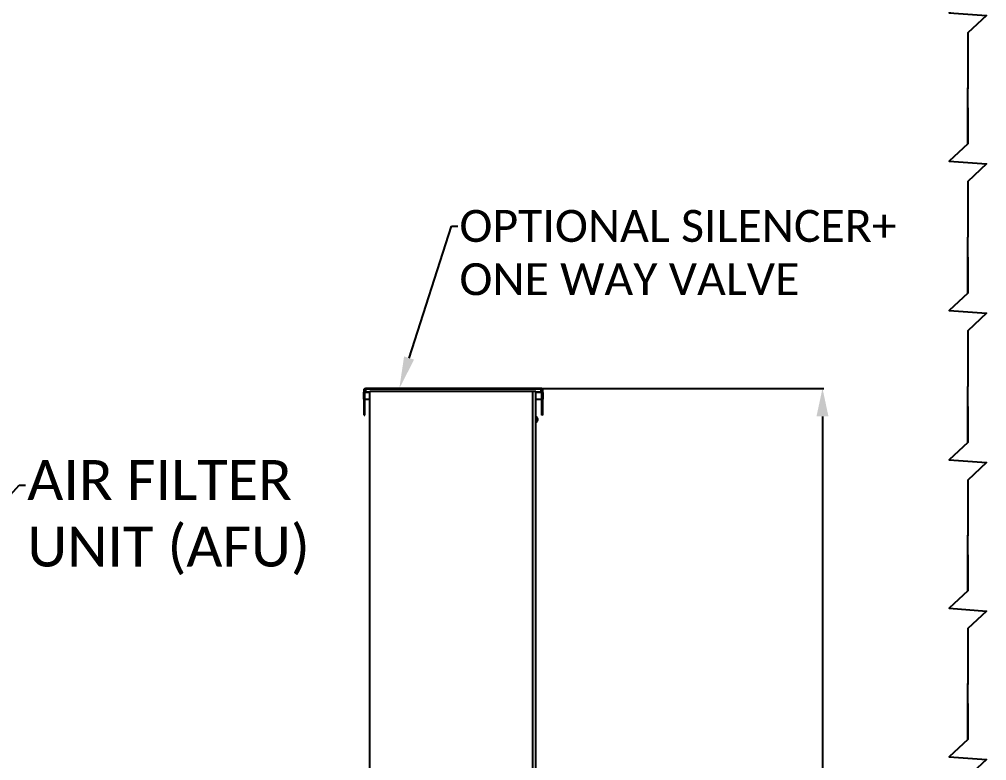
# Model space of a CAD drawing. Header units: millimetres. Extents: x 7589 to 12925, y 625 to 5429.
# Drawn here: x 8717 to 9928, y 3419 to 4347 of the extents above; entities that cross this region are included whole.
import ezdxf
from ezdxf import colors
from ezdxf.entities.mleader import LeaderData, LeaderLine
from ezdxf.math import Vec2, Vec3

# ---------------------------------------------------------------- set-up
doc = ezdxf.new("R2010")
doc.units = ezdxf.units.MM
doc.header["$LTSCALE"] = 307.34
doc.header["$PDMODE"] = 3
doc.header["$PDSIZE"] = 8
doc.layers.get('0').update_dxf_attribs({"linetype": 'CONTINUOUS'})
doc.layers.get('Defpoints').update_dxf_attribs({"linetype": 'CONTINUOUS'})
doc.layers.add('02___PRT_ALL_AXES', color=7, linetype='CONTINUOUS')
doc.styles.get("Standard").update_dxf_attribs({"font": 'calibri.ttf'})
doc.dimstyles.get("Standard").update_dxf_attribs({"dimtxt": 35, "dimasz": 35, "dimexe": 1.5, "dimexo": 1, "dimtad": 1, "dimdsep": 46, "dimtxsty": 'Standard', "dimblk": '_FILLED', "dimblk1": '_FILLED', "dimblk2": '_FILLED', "dimcen": 0.09, "dimazin": 2, "dimtol": 1, "dimtp": 0.01, "dimtm": 0.01, "dimtfac": 1, "dimtofl": 0, "dimtmove": 0, "dimatfit": 3, "dimldrblk": '_FILLED', "dimfxl": 1, "dimtolj": 1, "dimarcsym": 0})

# ---------------------------------------------------------------- blocks, each defined once
blk = doc.blocks.new('_FILLED')
at = {"color": 0, "linetype": 'ByBlock'}
blk.add_solid([(0, 0), (-1, 0.214), (-1, -0.214)], dxfattribs=at)
blk = doc.blocks.new('*D75')
at = {"color": 0, "lineweight": -2}
for p, q in [((9256.9, 3884.7), (9723.8, 3884.7)), ((9722.3, 3849.7), (9722.3, 3143)), ((9722.3, 2399.3), (9722.3, 3105.9)), ((9329.6, 2364.3), (9723.8, 2364.3))]:
    blk.add_line(p, q, dxfattribs=at)
at = {"layer": 'Defpoints', "color": 0}
for p in [(9255.9, 3884.7), (9328.6, 2364.3), (9722.3, 2364.3)]:
    blk.add_point(p, dxfattribs=at)
at = {"color": 0, "linetype": 'ByBlock', "lineweight": -2, "xscale": 35, "yscale": 35, "zscale": 35}
for p, rotation in [((9722.3, 3884.7), 90), ((9722.3, 2364.3), 270)]:
    blk.add_blockref('_FILLED', p, dxfattribs=dict(at, rotation=rotation))
at = {"color": 0, "insert": (9722.3, 3124.5), "char_height": 35, "attachment_point": 5}
blk.add_mtext('\\A1;\\A1;1520', dxfattribs=at)

msp = doc.modelspace()

# ---------------------------------------------------------------- linework, layer by layer
at = {"color": 0}
for p, q in [((9904.29915, 4329.78955), (9904.29915, 4259.78955)), ((9904.29915, 4329.78955), (9904.29915, 4259.78955)), ((9904.29915, 4190.9675), (9904.29915, 4260.9675)), ((9904.29915, 4190.9675), (9904.29915, 4260.9675)), ((9904.29915, 4143.9675), (9904.29915, 4073.9675)), ((9904.29915, 4143.9675), (9904.29915, 4073.9675)), ((9904.29915, 4003.9675), (9904.29915, 4073.9675)), ((9904.29915, 4003.9675), (9904.29915, 4073.9675)), ((9904.29915, 3956.9675), (9904.29915, 3886.9675)), ((9904.29915, 3956.9675), (9904.29915, 3886.9675)), ((9904.29915, 3816.9675), (9904.29915, 3886.9675)), ((9904.29915, 3816.9675), (9904.29915, 3886.9675)), ((9904.29915, 3769.9675), (9904.29915, 3699.9675)), ((9904.29915, 3769.9675), (9904.29915, 3699.9675)), ((9904.29915, 3631.14544), (9904.29915, 3701.14544)), ((9904.29915, 3631.14544), (9904.29915, 3701.14544)), ((9904.29915, 3584.14544), (9904.29915, 3514.14544)), ((9904.29915, 3584.14544), (9904.29915, 3514.14544)), ((9904.29915, 3445.32338), (9904.29915, 3515.32338)), ((9904.29915, 3445.32338), (9904.29915, 3515.32338))]:
    msp.add_line(p, q, dxfattribs=at)
at = {"color": 0, "linetype": 'Continuous'}
for p, q in [((9148.16062, 3879.77396), (9148.16983, 3879.77975)), ((9148.16062, 3871.37418), (9148.16062, 3879.77396)), ((9148.56062, 3879.77396), (9148.16062, 3879.77396)), ((9148.56062, 3851.38049), (9148.56062, 3883.06974)), ((9149.36062, 3883.06974), (9148.56062, 3883.06974)), ((9149.36062, 3851.38049), (9149.36062, 3883.06974)), ((9155.66062, 3879.77396), (9149.36062, 3879.77396)), ((9150.16062, 3883.86972), (9150.16062, 3884.6697)), ((9370.16062, 3884.6697), (9150.16062, 3884.6697)), ((9150.16062, 3883.86972), (9150.16062, 3880.57973)), ((9370.16062, 3883.86972), (9150.16062, 3883.86972)), ((9150.16062, 3880.57973), (9155.66062, 3880.57973)), ((9155.66062, 3096.75215), (9155.66062, 3880.75215)), ((9363.66062, 3880.75215), (9155.66062, 3880.75215)), ((9359.66062, 3100.75215), (9359.66062, 3880.75215)), ((9363.66062, 3100.75215), (9363.66062, 3880.75215)), ((9363.66062, 3880.57973), (9370.16062, 3880.57973)), ((9370.96062, 3879.77396), (9363.66062, 3879.77396)), ((9370.16062, 3883.86972), (9370.16062, 3884.6697)), ((9370.16062, 3880.57973), (9370.16062, 3883.86972)), ((9370.96062, 3851.38049), (9370.96062, 3883.06974)), ((9370.96062, 3883.06974), (9371.76062, 3883.06974)), ((9371.76062, 3883.06974), (9371.76062, 3851.38049)), ((9372.16062, 3879.77396), (9371.76062, 3879.77396)), ((9372.15141, 3879.77975), (9372.16062, 3879.77396)), ((9372.16062, 3879.77396), (9372.16062, 3871.37418)), ((9148.16062, 3871.37418), (9148.56062, 3871.37418)), ((9148.56062, 3864.67022), (9149.36062, 3864.67022)), ((9149.36062, 3871.37418), (9155.66062, 3871.37418)), ((9363.66062, 3871.37418), (9370.96062, 3871.37418)), ((9371.76062, 3864.67022), (9370.96062, 3864.67022)), ((9371.76062, 3871.37418), (9372.16062, 3871.37418)), ((9148.56062, 3854.59816), (9149.36062, 3854.59816)), ((9148.56062, 3851.38049), (9149.36062, 3851.38049)), ((9371.76062, 3854.59816), (9370.96062, 3854.59816)), ((9371.76062, 3851.38049), (9370.96062, 3851.38049))]:
    msp.add_line(p, q, dxfattribs=at)
at = {"color": 0}
for points in [[(9904.29915, 4421.78224), (9904.29915, 4376.78955), (9880.81256, 4355.01304), (9927.78575, 4351.56606), (9904.29915, 4329.78955), (9904.29915, 4260.9675)], [(9904.29915, 4421.78224), (9904.29915, 4376.78955), (9880.81256, 4355.01304), (9927.78575, 4351.56606), (9904.29915, 4329.78955), (9904.29915, 4260.9675)], [(9904.29915, 4235.96018), (9904.29915, 4190.9675), (9880.81256, 4169.19098), (9927.78575, 4165.74401), (9904.29915, 4143.9675), (9904.29915, 4075.14544)], [(9904.29915, 4235.96018), (9904.29915, 4190.9675), (9880.81256, 4169.19098), (9927.78575, 4165.74401), (9904.29915, 4143.9675), (9904.29915, 4075.14544)], [(9904.29915, 4048.96018), (9904.29915, 4003.9675), (9880.81256, 3982.19098), (9927.78575, 3978.74401), (9904.29915, 3956.9675), (9904.29915, 3888.14544)], [(9904.29915, 4048.96018), (9904.29915, 4003.9675), (9880.81256, 3982.19098), (9927.78575, 3978.74401), (9904.29915, 3956.9675), (9904.29915, 3888.14544)], [(9904.29915, 3861.96018), (9904.29915, 3816.9675), (9880.81256, 3795.19098), (9927.78575, 3791.74401), (9904.29915, 3769.9675), (9904.29915, 3701.14544)], [(9904.29915, 3861.96018), (9904.29915, 3816.9675), (9880.81256, 3795.19098), (9927.78575, 3791.74401), (9904.29915, 3769.9675), (9904.29915, 3701.14544)], [(9904.29915, 3676.13812), (9904.29915, 3631.14544), (9880.81256, 3609.36893), (9927.78575, 3605.92195), (9904.29915, 3584.14544), (9904.29915, 3515.32338)], [(9904.29915, 3676.13812), (9904.29915, 3631.14544), (9880.81256, 3609.36893), (9927.78575, 3605.92195), (9904.29915, 3584.14544), (9904.29915, 3515.32338)], [(9904.29915, 3490.31606), (9904.29915, 3445.32338), (9880.81256, 3423.54687), (9927.78575, 3420.09989), (9904.29915, 3398.32338), (9904.29915, 3329.50132)], [(9904.29915, 3490.31606), (9904.29915, 3445.32338), (9880.81256, 3423.54687), (9927.78575, 3420.09989), (9904.29915, 3398.32338), (9904.29915, 3329.50132)]]:
    msp.add_lwpolyline(points, dxfattribs=at)
at = {"color": 0, "linetype": 'Continuous'}
for centre, radius, start, end in [((9202.17269, 3836.85806), 68.98246, 141.31672751, 141.52218992), ((9154.90805, 3869.43017), 12.34767, 120.9345698, 121.52050111), ((9365.41319, 3869.43017), 12.34767, 58.47949889, 59.0654302), ((9318.14854, 3836.85806), 68.98246, 38.47781008, 38.68327249)]:
    msp.add_arc(centre, radius, start, end, dxfattribs=at)
for points in [[(9148.16983, 3879.77975), (9148.26388, 3879.83884), (9148.35794, 3879.89794), (9148.45264, 3879.95599)], [(9148.32409, 3879.97312), (9148.40212, 3880.07046), (9148.48067, 3880.16739), (9148.56062, 3880.26316)], [(9371.76062, 3880.26316), (9371.84057, 3880.16739), (9371.91912, 3880.07046), (9371.99715, 3879.97312)], [(9371.8686, 3879.95599), (9371.9633, 3879.89794), (9372.05736, 3879.83884), (9372.15141, 3879.77975)]]:
    msp.add_open_spline(points, degree=3, dxfattribs=at)
for points in [[(9148.56062, 3883.06974), (9148.56062, 3883.47792), (9148.90199, 3884.32835), (9149.75242, 3884.6697), (9150.16062, 3884.6697)], [(9149.36062, 3883.06974), (9149.36062, 3883.27383), (9149.5313, 3883.69905), (9149.95652, 3883.86972), (9150.16062, 3883.86972)], [(9149.36062, 3879.77975), (9149.36062, 3879.98384), (9149.5313, 3880.40906), (9149.95652, 3880.57973), (9150.16062, 3880.57973)], [(9371.76062, 3883.06974), (9371.76062, 3883.47792), (9371.41924, 3884.32835), (9370.56881, 3884.6697), (9370.16062, 3884.6697)], [(9370.96062, 3883.06974), (9370.96062, 3883.27383), (9370.78993, 3883.69905), (9370.36472, 3883.86972), (9370.16062, 3883.86972)], [(9370.96062, 3879.77975), (9370.96062, 3879.98384), (9370.78993, 3880.40906), (9370.36472, 3880.57973), (9370.16062, 3880.57973)]]:
    msp.add_open_spline(points, degree=3, knots=[0, 0, 0, 0, 0.4999953774, 1, 1, 1, 1], dxfattribs=at)
at = {"layer": '02___PRT_ALL_AXES', "color": 0, "linetype": 'Continuous'}
msp.add_line((9183.06062, 3881.15215), (9336.26062, 3881.15215), dxfattribs=at)
for centre, radius, start, end in [((9182.66062, 3880.75215), 0.4, 0, 180), ((9336.66062, 3880.75215), 0.4, 0, 180), ((9362.30389, 3845.75215), 3.71479, 291.42134867, 68.57865133)]:
    msp.add_arc(centre, radius, start, end, dxfattribs=at)

# ---------------------------------------------------------------- dimensions: what is measured, and where the dimension line sits
dim = msp.add_linear_dim(base=(9722.26785, 2364.25215), p1=(9255.9488, 3884.6697), p2=(9328.61943, 2364.25215), angle=90, text='\\A1;1520', dimstyle='Standard', override={"dimtad": 0, "dimtih": 1, "dimtoh": 1, "dimdec": 4, "dimzin": 0, "dimtxsty": 'Standard', "dimcen": 50.292, "dimadec": 0, "dimazin": 0, "dimtdec": 4, "dimtzin": 0})
dim.commit()
dim.dimension.update_dxf_attribs({"geometry": '*D75', "text_midpoint": (9722.26785, 3124.46092)})

# ---------------------------------------------------------------- leaders
at = {"color": 0}
ml = msp.add_multileader_mtext('Standard', dxfattribs=at)
ml.set_content('OPTIONAL SILENCER+\\PONE WAY VALVE')
ml.set_leader_properties(linetype='ByLayer')
ml.build(insert=Vec2(0, 0))
ml.multileader.update_dxf_attribs({"text_right_attachment_type": 6, "arrow_head_size": 40})
ctx = ml.context
ctx.base_point, ctx.char_height, ctx.arrow_head_size, ctx.plane_origin = Vec3(9265.82954, 4087.6483), 40, 40, Vec3(9173.08444, 3884.6697)
ctx.right_attachment = 6
notes = []
notes.append((ctx, [(0, (1, 1, 0), (9257.82954, 4087.6483), (1, 0), 8, [(0, [(9192.63444, 3884.6697)], 0, [])])]))
ctx.mtext.insert, ctx.mtext.flow_direction = Vec3(9267.82954, 4108.1406), 5
ml = msp.add_multileader_mtext('Standard', dxfattribs=at)
ml.set_content('AIR FILTER\\PUNIT (AFU)')
ml.set_leader_properties(linetype='ByLayer')
ml.build(insert=Vec2(0, 0))
ml.multileader.update_dxf_attribs({"text_right_attachment_type": 6, "arrow_head_size": 50})
ctx = ml.context
ctx.base_point, ctx.char_height, ctx.arrow_head_size, ctx.plane_origin = Vec3(8724.93296, 3763.36538), 50, 50, Vec3(8584.527, 3537.03895)
ctx.right_attachment = 6
notes.append((ctx, [(0, (1, 1, 0), (8716.93296, 3763.36538), (1, 0), 8, [(0, [(8584.527, 3617.46186)], 0, [])])]))
ctx.mtext.insert, ctx.mtext.flow_direction = Vec3(8726.93296, 3795), 5
for ctx, leaders in notes:
    for number, flags, end, landing, length, lines in leaders:
        leader = LeaderData()
        leader.index, (leader.has_last_leader_line, leader.has_dogleg_vector, leader.attachment_direction) = number, flags
        leader.last_leader_point, leader.dogleg_vector, leader.dogleg_length = Vec3(end), Vec3(landing), length
        for number, points, colour, breaks in lines:
            line = LeaderLine()
            line.index, line.vertices, line.color, line.breaks = number, Vec3.list(points), colors.encode_raw_color(colour), breaks
            leader.lines.append(line)
        ctx.leaders.append(leader)

doc.saveas('drawing.dxf')
